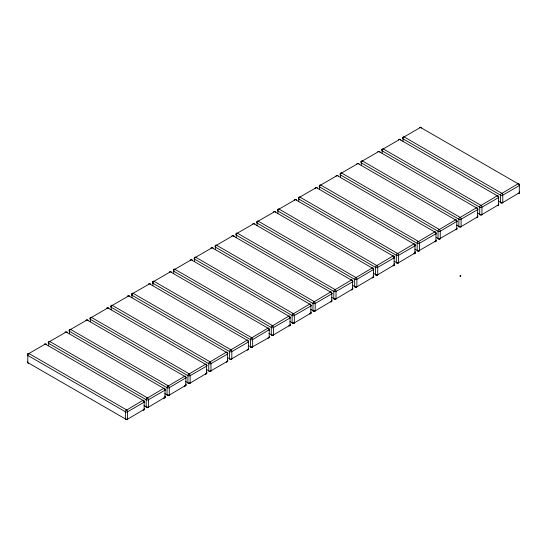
<?xml version="1.0" encoding="UTF-8"?>
<svg xmlns="http://www.w3.org/2000/svg" width="547" height="547" viewBox="0 0 547 547"><rect width="100%" height="100%" fill="white"/><g stroke="black" fill="none" stroke-linecap="round" stroke-linejoin="round"><path stroke-width="0.82" d="M460.273 275.852C460.205 276.214 461.046 275.073 460.116 276.201M460.533 275.77L460.164 275.996L460.806 275.558M460.547 275.77L460.321 275.852M460.677 275.702L460.225 275.955M144.217 401.724L144.08 409.771M165.064 389.69L164.927 397.737M185.905 377.656L185.768 385.703M90.125 317.93L90.344 318.053A1.566 0.903 0 0 0 90.344 319.332L187.908 375.659A1.566 0.903 0 0 0 190.124 375.659L206.534 366.189L206.752 365.622M227.593 353.588L227.456 361.635M248.434 341.554L248.297 349.601M269.281 329.52L269.145 337.567M290.122 317.486L289.985 325.533M310.969 305.452L310.833 313.499M331.81 293.418L331.673 301.465M352.658 281.384L352.521 289.431M373.498 269.35L373.362 277.397M277.719 209.617L277.938 209.747A1.566 0.903 0 0 0 277.938 211.026L375.502 267.353A1.566 0.903 0 0 0 377.717 267.353L394.127 257.883L394.346 257.316M298.566 197.583L298.778 197.713A1.566 0.903 0 0 0 298.778 198.992L396.343 255.319A1.566 0.903 0 0 0 398.565 255.319L414.975 245.849L415.187 245.282M436.034 233.248L435.891 241.295M456.875 221.214L456.738 229.261M477.716 209.18L477.579 217.227M498.563 197.146L498.426 205.193M519.404 185.112L519.267 193.159M107.075 308.433A1.566 0.903 0 0 0 106.747 308.576L106.993 308.077M127.841 296.043L127.595 296.542A1.566 0.903 60 0 1 128.702 295.906A1.566 0.903 -60 0 1 129.776 296.235M294.594 199.771L294.341 200.27A1.566 0.903 0 0 1 294.669 200.127M315.434 187.737L315.188 188.236A1.566 0.903 60 0 1 316.296 187.6A1.566 0.903 -60 0 1 317.369 187.929M126.254 410.264L142.897 400.37A1.566 0.903 -60 0 1 144.005 401.013A1.566 0.903 0 0 1 144.005 402.291L127.595 411.761A1.566 0.903 0 0 1 125.379 411.761L27.808 355.434A1.566 0.903 0 0 1 27.562 354.34M147.102 398.23L163.738 388.336A1.566 0.903 -60 0 1 164.845 388.979A1.566 0.903 0 0 1 164.845 390.257L148.435 399.727A1.566 0.903 0 0 1 146.22 399.727L48.656 343.4A1.566 0.903 0 0 1 48.403 342.306M167.943 386.196L184.578 376.302A1.566 0.903 -60 0 1 185.652 376.63M188.783 374.162L205.426 364.268A1.566 0.903 -60 0 1 206.534 364.911A1.566 0.903 0 0 1 206.534 366.189L206.841 365.724M209.631 362.128L226.267 352.234A1.566 0.903 -60 0 1 227.374 352.877A1.566 0.903 0 0 1 227.374 354.155L210.971 363.625A1.566 0.903 0 0 1 208.749 363.625L111.185 307.298A1.566 0.903 0 0 1 111.185 306.019L110.966 305.896M230.472 350.094L247.114 340.2A1.566 0.903 -60 0 1 248.222 340.843A1.566 0.903 0 0 1 248.222 342.121L231.812 351.591A1.566 0.903 0 0 1 229.596 351.591L132.025 295.264A1.566 0.903 0 0 1 132.025 293.985L131.813 293.862M251.319 338.06L267.955 328.166A1.566 0.903 -60 0 1 269.062 328.809A1.566 0.903 0 0 1 269.315 328.993M272.16 326.026L288.802 316.132A1.566 0.903 -60 0 1 289.91 316.775A1.566 0.903 0 0 1 289.91 318.053L273.5 327.523A1.566 0.903 0 0 1 271.285 327.523L173.714 271.196A1.566 0.903 0 0 1 173.714 269.917L173.502 269.794M293.007 313.992L309.643 304.098A1.566 0.903 -60 0 1 310.751 304.741A1.566 0.903 0 0 1 310.751 306.019L294.341 315.489A1.566 0.903 0 0 1 292.125 315.489L194.561 259.162A1.566 0.903 0 0 1 194.561 257.883L194.342 257.76M313.848 301.951L330.491 292.064A1.566 0.903 -60 0 1 331.598 292.707A1.566 0.903 0 0 1 331.598 293.985L315.188 303.455A1.566 0.903 0 0 1 312.973 303.455L215.402 247.128A1.566 0.903 0 0 1 215.156 246.034M334.696 289.917L351.331 280.03A1.566 0.903 -60 0 1 352.439 280.673A1.566 0.903 0 0 1 352.439 281.951L336.029 291.421A1.566 0.903 0 0 1 333.814 291.421L236.249 235.094A1.566 0.903 0 0 1 235.996 234M355.536 277.883L372.179 267.996A1.566 0.903 -60 0 1 373.245 268.324M376.384 265.849L393.019 255.962A1.566 0.903 -60 0 1 394.093 256.29M397.225 253.815L413.86 243.928A1.566 0.903 -60 0 1 414.975 244.564A1.566 0.903 0 0 1 414.975 245.849L415.282 245.384M418.065 241.781L434.708 231.894A1.566 0.903 -60 0 1 435.815 232.53A1.566 0.903 0 0 1 435.815 233.815L419.405 243.285A1.566 0.903 0 0 1 417.19 243.285L319.626 186.958A1.566 0.903 0 0 1 319.626 185.679L319.407 185.549M438.913 229.747L455.548 219.86A1.566 0.903 -60 0 1 456.656 220.496A1.566 0.903 0 0 1 456.909 220.687M459.753 217.713L476.396 207.826A1.566 0.903 -60 0 1 477.504 208.462A1.566 0.903 0 0 1 477.504 209.747L461.094 219.217A1.566 0.903 0 0 1 458.878 219.217L361.307 162.89A1.566 0.903 0 0 1 361.307 161.611L361.095 161.481M480.601 205.679L497.237 195.792A1.566 0.903 -60 0 1 498.344 196.428A1.566 0.903 0 0 1 498.344 197.713L481.941 207.183A1.566 0.903 0 0 1 479.719 207.183L382.155 150.856A1.566 0.903 0 0 1 382.155 149.577L381.936 149.447M501.442 193.645L518.084 183.758A1.566 0.903 -60 0 1 519.192 184.394A1.566 0.903 0 0 1 519.192 185.679L502.782 195.149A1.566 0.903 0 0 1 500.567 195.149L402.995 138.822A1.566 0.903 0 0 1 402.749 137.728M144.312 401.826L144.005 402.291A1.566 0.903 60 0 0 142.897 400.37M165.153 389.792L164.845 390.257A1.566 0.903 60 0 0 163.738 388.336L66.173 332.008A1.566 0.903 60 0 0 65.1 332.337M186.001 377.758L169.283 387.693A1.566 0.903 0 0 1 167.061 387.693L69.496 331.366A1.566 0.903 0 0 1 69.496 330.087L69.284 329.964M227.682 353.69L227.374 354.155A1.566 0.903 60 0 0 226.267 352.234L128.702 295.906L112.292 305.376A1.566 0.903 60 0 0 111.185 306.019L110.877 306.108M248.529 341.656L248.222 342.121A1.566 0.903 60 0 0 247.114 340.2L149.543 283.872L131.718 294.074M269.37 329.622L252.659 339.557A1.566 0.903 0 0 1 250.437 339.557L152.873 283.23A1.566 0.903 0 0 1 152.873 281.951L152.654 281.828M290.218 317.588L289.91 318.053A1.566 0.903 60 0 0 288.802 316.132L191.231 259.804A1.566 0.903 60 0 0 190.165 260.133M311.058 305.554L310.751 306.019A1.566 0.903 60 0 0 309.643 304.098L212.079 247.77A1.566 0.903 60 0 0 211.005 248.099M331.906 293.52L331.598 293.985A1.566 0.903 60 0 0 330.491 292.064M352.747 281.486L352.439 281.951A1.566 0.903 60 0 0 351.331 280.03M373.594 269.452L356.876 279.387A1.566 0.903 0 0 1 354.661 279.387L257.09 223.06A1.566 0.903 0 0 1 256.844 221.966M278.621 209.351L295.455 199.634L393.019 255.962A1.566 0.903 60 0 1 394.127 257.883L394.435 257.418M436.123 233.35L435.815 233.815A1.566 0.903 60 0 0 434.708 231.894L337.143 175.566L320.733 185.036A1.566 0.903 60 0 0 319.626 185.679L319.318 185.761M456.964 221.316L440.253 231.251A1.566 0.903 0 0 1 438.031 231.251L340.466 174.924A1.566 0.903 0 0 1 340.466 173.645L340.248 173.515M477.811 209.282L477.504 209.747A1.566 0.903 60 0 0 476.396 207.826L378.825 151.492A1.566 0.903 60 0 0 377.758 151.827M498.652 197.248L498.344 197.713A1.566 0.903 60 0 0 497.237 195.792L399.672 139.458A1.566 0.903 60 0 0 398.599 139.793M519.5 185.214L519.192 185.679A1.566 0.903 60 0 0 518.084 183.758L420.513 127.424A1.566 0.903 60 0 0 419.446 127.759M294.73 199.799L294.341 200.27A1.566 0.903 60 0 1 295.455 199.634A1.566 0.903 -60 0 1 296.522 199.963M127.212 419.405L144.005 409.457A1.566 0.903 0 0 0 144.251 408.37M148.052 407.371L164.845 397.423A1.566 0.903 0 0 0 164.845 396.144M168.9 395.337L185.693 385.389A1.566 0.903 0 0 0 185.693 384.11M189.741 383.303L206.534 373.355L206.534 364.911M210.581 371.269L210.971 370.798L210.971 363.625A1.566 0.903 60 0 0 209.857 361.704L112.292 305.376A1.566 0.903 -60 0 0 111.185 307.298L111.185 309.691M231.429 359.235L231.812 358.764L231.812 351.591A1.566 0.903 60 0 0 230.704 349.67L133.14 293.342A1.566 0.903 60 0 0 132.025 293.985L132.025 297.65M252.27 347.201L252.659 346.73L252.659 339.557A1.566 0.903 60 0 0 251.545 337.636L153.98 281.308A1.566 0.903 60 0 0 152.873 281.951L152.565 282.04M273.117 335.167L289.91 325.219A1.566 0.903 0 0 0 290.156 324.125M293.958 323.133L310.751 313.185A1.566 0.903 0 0 0 311.004 312.091M314.805 311.099L331.598 301.151A1.566 0.903 0 0 0 331.844 300.057M335.646 299.065L352.439 289.117A1.566 0.903 0 0 0 352.439 287.838M356.494 287.031L373.286 277.083A1.566 0.903 0 0 0 373.286 275.804M377.334 274.997L394.127 265.049L394.127 256.598A1.566 0.903 0 0 1 394.127 257.883M398.175 262.963L414.975 253.015L414.975 244.564M419.023 250.929L419.405 250.458L419.405 243.285A1.566 0.903 60 0 0 418.298 241.364L320.733 185.036A1.566 0.903 -60 0 0 319.626 186.958L319.626 189.344M439.863 238.895L440.253 238.424L440.253 231.251A1.566 0.903 60 0 0 439.138 229.33L341.574 173.002A1.566 0.903 60 0 0 340.466 173.645L340.159 173.727M460.711 226.861L477.504 216.913A1.566 0.903 0 0 0 477.75 215.819M481.551 214.827L498.344 204.879A1.566 0.903 0 0 0 498.597 203.785M502.399 202.793L519.192 192.845A1.566 0.903 0 0 0 519.438 191.751M127.116 419.296L127.595 418.934L127.595 411.761A1.566 0.903 60 0 0 126.487 409.847L28.916 353.512A1.566 0.903 60 0 0 27.808 354.155L27.596 354.032M147.964 407.262L148.435 406.9L148.435 399.727A1.566 0.903 60 0 0 147.328 397.813L49.763 341.478A1.566 0.903 60 0 0 48.656 342.121L48.437 341.998M168.804 395.228L169.283 394.866L169.283 387.693A1.566 0.903 60 0 0 168.175 385.772L70.604 329.444A1.566 0.903 60 0 0 69.496 330.087L69.189 330.176M189.652 383.194L190.124 382.832L190.124 375.659A1.566 0.903 60 0 0 189.016 373.738L91.452 317.41A1.566 0.903 60 0 0 90.344 318.053L90.036 318.142M210.492 371.16L210.971 370.798A1.566 0.903 0 0 1 208.749 370.798L206.534 369.519M231.333 359.126L231.812 358.764A1.566 0.903 0 0 1 229.596 358.764L228.12 357.909M252.181 347.092L252.659 346.73A1.566 0.903 0 0 1 250.437 346.73L250.437 339.557A1.566 0.903 -60 0 1 251.545 337.636L251.545 338.08M273.021 335.058L273.5 334.696L273.5 327.523A1.566 0.903 60 0 0 272.392 325.602L174.821 269.274A1.566 0.903 60 0 0 173.714 269.917L173.406 270.006M293.869 323.024L294.341 322.662L294.341 315.489A1.566 0.903 60 0 0 293.233 313.568L195.669 257.24A1.566 0.903 60 0 0 194.561 257.883L194.253 257.972M314.71 310.99L315.188 310.628L315.188 303.455A1.566 0.903 60 0 0 314.081 301.534L216.509 245.206A1.566 0.903 60 0 0 215.402 245.849L215.19 245.726M335.557 298.956L336.029 298.594L336.029 291.421A1.566 0.903 60 0 0 334.921 289.5L237.357 233.172A1.566 0.903 60 0 0 236.249 233.815L236.03 233.692M356.398 286.922L356.876 286.56L356.876 279.387A1.566 0.903 60 0 0 355.769 277.466L258.198 221.138A1.566 0.903 60 0 0 257.09 221.781L256.878 221.651M377.245 274.888L377.717 274.526L377.717 267.353A1.566 0.903 60 0 0 376.609 265.432L279.045 209.104A1.566 0.903 60 0 0 277.938 209.747L277.63 209.829M398.086 262.854L398.565 262.492L398.565 255.319A1.566 0.903 60 0 0 397.457 253.398L299.886 197.07A1.566 0.903 60 0 0 298.778 197.713L298.471 197.795M418.934 250.82L419.405 250.458A1.566 0.903 0 0 1 417.19 250.458L414.975 249.179M439.774 238.786L440.253 238.424A1.566 0.903 0 0 1 438.031 238.424L436.554 237.569M460.615 226.752L461.094 226.39L461.094 219.217A1.566 0.903 60 0 0 459.986 217.296L362.422 160.968A1.566 0.903 60 0 0 361.307 161.611L360.999 161.693M481.463 214.718L481.941 214.356L481.941 207.183A1.566 0.903 60 0 0 480.827 205.262L383.262 148.934A1.566 0.903 60 0 0 382.155 149.577L381.847 149.659M502.303 202.684L502.782 202.322L502.782 195.149A1.566 0.903 60 0 0 501.674 193.228L404.103 136.9A1.566 0.903 60 0 0 402.995 137.543L402.688 137.625M27.808 354.155L45.326 344.042L144.005 401.013M173.714 269.917L191.231 259.804A1.566 0.903 -60 0 1 192.339 260.44M361.307 161.611L378.825 151.492A1.566 0.903 -60 0 1 379.939 152.134M209.857 362.148L209.857 361.704A1.566 0.903 -60 0 0 208.749 363.625L208.749 370.798A1.566 0.903 -60 0 0 209.857 371.434L227.374 361.321A1.566 0.903 0 0 0 227.627 360.234M230.704 350.114L230.704 349.67A1.566 0.903 -60 0 0 229.596 351.591L229.596 358.764A1.566 0.903 -60 0 0 230.704 359.4L248.222 349.287A1.566 0.903 0 0 0 248.625 348.412M418.298 241.808L418.298 241.364A1.566 0.903 -60 0 0 417.19 243.285L417.19 250.458A1.566 0.903 -60 0 0 418.298 251.094L435.815 240.981A1.566 0.903 0 0 0 436.219 240.106M439.138 229.774L439.138 229.33A1.566 0.903 -60 0 0 438.031 231.251L438.031 238.424A1.566 0.903 -60 0 0 439.138 239.06L456.656 228.947A1.566 0.903 0 0 0 457.066 228.072M460.13 276.044L460.8 275.558M519.404 192.968L519.192 192.845A1.566 0.903 60 0 1 518.084 193.488A1.566 0.903 -60 0 0 518.371 193.276M498.344 201.043L501.674 202.958A1.566 0.903 60 0 0 502.782 202.322A1.566 0.903 0 0 1 500.567 202.322L500.567 195.149A1.566 0.903 -60 0 1 501.674 193.228L501.674 193.672M498.563 205.002L498.344 204.879A1.566 0.903 60 0 1 497.237 205.522A1.566 0.903 -60 0 0 497.524 205.31M477.504 213.077L479.719 214.356A1.566 0.903 -60 0 0 480.827 214.992A1.566 0.903 60 0 0 481.941 214.356A1.566 0.903 0 0 1 479.719 214.356L479.719 207.183A1.566 0.903 -60 0 1 480.827 205.262L480.827 205.706M477.716 217.036L477.504 216.913A1.566 0.903 60 0 1 476.396 217.556A1.566 0.903 -60 0 0 476.683 217.344M456.656 225.111L458.878 226.39A1.566 0.903 -60 0 0 459.986 227.026A1.566 0.903 60 0 0 461.094 226.39A1.566 0.903 0 0 1 458.878 226.39L458.878 219.217A1.566 0.903 -60 0 1 459.986 217.296L459.986 217.74M456.875 229.07L456.656 228.947A1.566 0.903 60 0 1 455.548 229.59A1.566 0.903 -60 0 0 455.836 229.378M436.034 241.104L435.815 240.981A1.566 0.903 60 0 1 434.708 241.624A1.566 0.903 -60 0 0 434.995 241.412M415.187 253.138L414.975 253.015A1.566 0.903 0 0 0 414.975 251.736A1.566 0.903 -60 0 1 414.934 252.092M394.127 261.213L396.343 262.492A1.566 0.903 -60 0 0 397.457 263.128A1.566 0.903 60 0 0 398.565 262.492A1.566 0.903 0 0 1 396.343 262.492L396.343 255.319A1.566 0.903 -60 0 1 397.457 253.398L397.457 253.842M394.346 265.172L394.127 265.049A1.566 0.903 0 0 0 394.127 263.77M373.286 273.247L376.609 275.162A1.566 0.903 60 0 0 377.717 274.526A1.566 0.903 0 0 1 375.502 274.526L375.502 267.353A1.566 0.903 -60 0 1 376.609 265.432L376.609 265.876M373.498 277.206L373.286 277.083A1.566 0.903 60 0 1 372.179 277.726A1.566 0.903 -60 0 0 372.459 277.514M352.439 280.673L253.767 223.702A1.566 0.903 60 0 0 252.693 224.031M352.439 285.281L355.769 287.196A1.566 0.903 60 0 0 356.876 286.56A1.566 0.903 0 0 1 354.661 286.56L354.661 279.387A1.566 0.903 -60 0 1 355.769 277.466L355.769 277.91M352.658 289.24L352.439 289.117A1.566 0.903 60 0 1 351.331 289.76A1.566 0.903 -60 0 0 351.618 289.548M331.598 292.707L232.919 235.736A1.566 0.903 60 0 0 231.853 236.065M331.598 297.315L334.921 299.23A1.566 0.903 60 0 0 336.029 298.594A1.566 0.903 0 0 1 333.814 298.594L333.814 291.421A1.566 0.903 -60 0 1 334.921 289.5L334.921 289.944M331.81 301.274L331.598 301.151A1.566 0.903 60 0 1 330.778 301.917M310.751 309.349L314.081 311.264A1.566 0.903 60 0 0 315.188 310.628A1.566 0.903 0 0 1 312.973 310.628L312.973 303.455A1.566 0.903 -60 0 1 314.081 301.534L314.081 301.978M310.969 313.308L310.751 313.185A1.566 0.903 60 0 1 309.643 313.828A1.566 0.903 -60 0 0 309.93 313.616M289.91 321.383L292.125 322.662A1.566 0.903 -60 0 0 293.233 323.298A1.566 0.903 60 0 0 294.341 322.662A1.566 0.903 0 0 1 292.125 322.662L292.125 315.489A1.566 0.903 -60 0 1 293.233 313.568L293.233 314.012M290.122 325.349L289.91 325.219A1.566 0.903 60 0 1 288.802 325.862A1.566 0.903 -60 0 0 289.089 325.65M269.062 333.417L271.285 334.696A1.566 0.903 -60 0 0 272.392 335.332A1.566 0.903 60 0 0 273.5 334.696A1.566 0.903 0 0 1 271.285 334.696L271.285 327.523A1.566 0.903 -60 0 1 272.392 325.602L272.392 326.046M269.281 337.383L251.545 347.366L248.96 345.875M248.434 349.417L248.222 349.287A1.566 0.903 60 0 1 247.114 349.93A1.566 0.903 -60 0 0 247.401 349.718M227.593 361.451L227.374 361.321A1.566 0.903 60 0 1 226.267 361.964A1.566 0.903 -60 0 0 226.554 361.752M205.795 364.48L107.862 307.94L91.452 317.41A1.566 0.903 -60 0 0 90.344 319.332L90.344 321.725M206.752 373.485L206.534 373.355A1.566 0.903 0 0 0 206.534 372.076A1.566 0.903 -60 0 1 206.499 372.432M185.693 381.553L187.908 382.832A1.566 0.903 -60 0 0 189.016 383.468A1.566 0.903 60 0 0 190.124 382.832A1.566 0.903 0 0 1 187.908 382.832L187.908 375.659A1.566 0.903 -60 0 1 189.016 373.738L189.016 374.182M185.905 385.519L185.693 385.389A1.566 0.903 60 0 1 184.578 386.032A1.566 0.903 -60 0 0 184.865 385.82M164.845 393.587L168.175 395.508A1.566 0.903 60 0 0 169.283 394.866A1.566 0.903 0 0 1 167.061 394.866L167.061 387.693A1.566 0.903 -60 0 1 168.175 385.772L168.175 386.216M165.064 397.553L164.845 397.423A1.566 0.903 60 0 1 163.738 398.066A1.566 0.903 -60 0 0 164.025 397.854M144.005 405.621L147.328 407.542A1.566 0.903 60 0 0 148.435 406.9A1.566 0.903 0 0 1 146.22 406.9L146.22 399.727A1.566 0.903 -60 0 1 147.328 397.813L147.328 398.25M144.217 409.587L144.005 409.457A1.566 0.903 60 0 1 143.177 410.223M126.487 410.284L126.487 409.847A1.566 0.903 -60 0 0 125.379 411.761L125.379 418.934A1.566 0.903 0 0 0 127.595 418.934A1.566 0.903 60 0 1 126.487 419.576L27.808 362.606A1.566 0.903 0 0 1 27.562 361.512M415.05 253.329L414.975 253.015A1.566 0.903 60 0 1 413.86 253.658A1.566 0.903 -60 0 0 414.147 253.446M394.209 265.363L394.127 265.049A1.566 0.903 60 0 1 393.019 265.692A1.566 0.903 -60 0 0 393.307 265.48M206.609 373.669L206.534 373.355A1.566 0.903 60 0 1 205.426 373.998A1.566 0.903 -60 0 0 205.713 373.786M402.995 141.208L402.995 138.822A1.566 0.903 -60 0 1 404.103 136.9L420.513 127.424A1.566 0.903 -60 0 1 421.621 128.066M382.155 153.242L382.155 150.856A1.566 0.903 -60 0 1 383.262 148.934L399.672 139.458A1.566 0.903 -60 0 1 400.78 140.1M361.307 165.276L361.307 162.89A1.566 0.903 -60 0 1 362.422 160.968M340.466 177.31L340.466 173.645L357.984 163.532A1.566 0.903 -60 0 1 359.058 163.861M298.778 201.378L298.778 198.992A1.566 0.903 -60 0 1 299.886 197.07L316.296 187.6L413.86 243.928A1.566 0.903 60 0 1 414.975 245.849M277.938 213.412L277.938 211.026A1.566 0.903 -60 0 1 279.045 209.104M257.09 225.446L257.09 223.06A1.566 0.903 -60 0 1 258.198 221.138L274.608 211.668A1.566 0.903 -60 0 1 275.681 211.997M236.249 237.48L236.249 235.094A1.566 0.903 -60 0 1 237.357 233.172L253.767 223.702A1.566 0.903 -60 0 1 254.834 224.031M215.402 249.514L215.402 247.128A1.566 0.903 -60 0 1 216.509 245.206L232.919 235.736A1.566 0.903 -60 0 1 234.027 236.372A1.566 0.903 0 0 0 233.706 236.229M194.561 261.548L194.561 259.162A1.566 0.903 -60 0 1 195.669 257.24L212.079 247.77A1.566 0.903 -60 0 1 213.186 248.406M173.714 273.582L173.714 271.196A1.566 0.903 -60 0 1 174.821 269.274M152.873 285.616L152.873 281.951L170.39 271.838A1.566 0.903 -60 0 1 171.464 272.167M69.496 333.759L69.496 331.366A1.566 0.903 -60 0 1 70.604 329.444L87.014 319.974A1.566 0.903 -60 0 1 88.088 320.303M48.656 345.793L48.656 343.4A1.566 0.903 -60 0 1 49.763 341.478L66.173 332.008A1.566 0.903 -60 0 1 67.24 332.337M376.609 275.162A1.566 0.903 -60 0 1 375.502 274.526M393.806 264.864A1.566 0.903 -60 0 1 393.573 265.199M340.466 174.924A1.566 0.903 -60 0 1 341.574 173.002M440.253 238.424A1.566 0.903 60 0 1 439.138 239.06M457.066 220.906A1.566 0.903 0 0 1 456.656 221.781A1.566 0.903 60 0 0 455.548 219.86L357.984 163.532A1.566 0.903 60 0 0 356.876 164.168M147.328 407.542A1.566 0.903 -60 0 1 146.22 406.9M164.524 397.238A1.566 0.903 -60 0 1 164.291 397.573M419.405 250.458A1.566 0.903 60 0 1 418.298 251.094M336.029 176.202A1.566 0.903 60 0 1 337.143 175.566A1.566 0.903 -60 0 1 338.21 175.895M414.647 252.83A1.566 0.903 -60 0 1 414.414 253.165M227.374 360.042A1.566 0.903 -60 0 1 227.231 360.767M210.971 370.798A1.566 0.903 60 0 1 209.857 371.434M132.025 295.264A1.566 0.903 -60 0 1 133.14 293.342M231.812 358.764A1.566 0.903 60 0 1 230.704 359.4M148.435 284.508A1.566 0.903 60 0 1 149.543 283.872A1.566 0.903 -60 0 1 150.616 284.201M206.212 373.17A1.566 0.903 -60 0 1 205.98 373.505M205.426 364.268A1.566 0.903 60 0 1 206.534 366.189M106.747 308.576A1.566 0.903 60 0 1 107.862 307.94A1.566 0.903 -60 0 1 108.928 308.269M501.674 202.958A1.566 0.903 -60 0 1 500.567 202.322M355.769 287.196A1.566 0.903 -60 0 1 354.661 286.56M372.958 276.898A1.566 0.903 -60 0 1 372.733 277.233M373.286 268.632A1.566 0.903 0 0 1 373.286 269.917A1.566 0.903 60 0 0 372.179 267.996L274.608 211.668A1.566 0.903 60 0 0 273.541 211.997M168.175 395.508A1.566 0.903 -60 0 1 167.061 394.866M185.365 385.204A1.566 0.903 -60 0 1 185.139 385.539M185.693 376.945A1.566 0.903 0 0 1 185.693 378.223A1.566 0.903 60 0 0 184.578 376.302L87.014 319.974A1.566 0.903 60 0 0 85.941 320.303M314.081 311.264A1.566 0.903 -60 0 1 312.973 310.628M477.353 216.359A1.566 0.903 -60 0 1 477.175 216.728M28.916 353.512A1.566 0.903 -60 0 0 27.808 355.434L27.808 362.606A1.566 0.903 -60 0 0 28.629 363.365M126.487 419.576A1.566 0.903 -60 0 1 125.379 418.934M46.112 344.535A1.566 0.903 0 0 1 46.433 344.678A1.566 0.903 -60 0 0 45.326 344.042A1.566 0.903 60 0 0 44.259 344.371M152.873 283.23A1.566 0.903 -60 0 1 153.98 281.308M250.437 346.73A1.566 0.903 -60 0 0 251.545 347.366A1.566 0.903 60 0 0 252.659 346.73M268.242 337.684A1.566 0.903 -60 0 1 267.955 337.896A1.566 0.903 60 0 0 269.062 337.253A1.566 0.903 0 0 0 269.473 336.378M269.473 329.212A1.566 0.903 0 0 1 269.062 330.087A1.566 0.903 60 0 0 267.955 328.166L170.39 271.838A1.566 0.903 60 0 0 169.317 272.167M334.921 299.23A1.566 0.903 -60 0 1 333.814 298.594M352.118 288.932A1.566 0.903 -60 0 1 351.885 289.267"/></g></svg>
